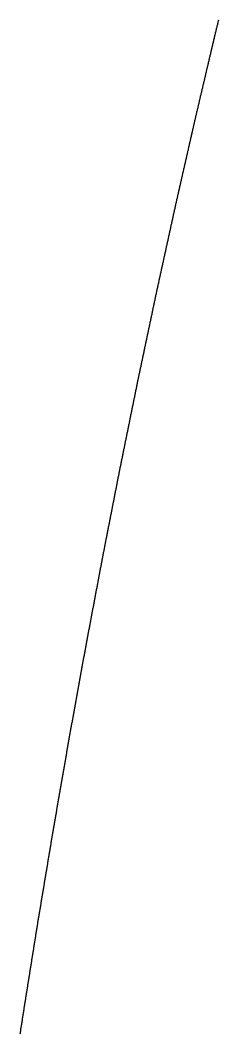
# Model space of a CAD drawing. Extents: x 1 to 322, y 1 to 270.
# Drawn here: x 25.38 to 29.52, y 43.45 to 64.6 of the extents above; entities that cross this region are included whole.
import ezdxf

# ---------------------------------------------------------------- set-up
doc = ezdxf.new("R2010")
doc.units = 0
doc.layers.get('0').update_dxf_attribs({"linetype": 'CONTINUOUS'})

msp = doc.modelspace()

# ---------------------------------------------------------------- linework, layer by layer
msp.add_polyline3d([(25.3755, 43.4458, 0), (25.3786, 43.466, 0), (25.3817, 43.4863, 0), (25.3848, 43.5065, 0), (25.3879, 43.5268, 0), (25.391, 43.5471, 0), (25.3941, 43.5673, 0), (25.3972, 43.5876, 0), (25.4003, 43.6078, 0), (25.4034, 43.6281, 0), (25.4066, 43.6484, 0), (25.4097, 43.6686, 0), (25.4128, 43.6889, 0), (25.4159, 43.7092, 0), (25.419, 43.7294, 0), (25.4221, 43.7497, 0), (25.4252, 43.7699, 0), (25.4283, 43.7902, 0), (25.4314, 43.8105, 0), (25.4345, 43.8307, 0), (25.4377, 43.8508, 0), (25.4409, 43.8709, 0), (25.4441, 43.8909, 0), (25.4473, 43.911, 0), (25.4506, 43.9311, 0), (25.4538, 43.9511, 0), (25.457, 43.9712, 0), (25.4602, 43.9913, 0), (25.4634, 44.0113, 0), (25.4666, 44.0314, 0), (25.4698, 44.0515, 0), (25.473, 44.0715, 0), (25.4763, 44.0916, 0), (25.4795, 44.1117, 0), (25.4827, 44.1317, 0), (25.4859, 44.1518, 0), (25.4891, 44.1719, 0), (25.4923, 44.1919, 0), (25.4955, 44.212, 0), (25.4987, 44.2321, 0), (25.502, 44.2522, 0), (25.5052, 44.2722, 0), (25.5084, 44.2923, 0), (25.5116, 44.3124, 0), (25.5148, 44.3324, 0), (25.518, 44.3525, 0), (25.5212, 44.3726, 0), (25.5244, 44.3926, 0), (25.5276, 44.4127, 0), (25.5309, 44.4328, 0), (25.5341, 44.4528, 0), (25.5373, 44.4729, 0), (25.5405, 44.493, 0), (25.5437, 44.513, 0), (25.5469, 44.5331, 0), (25.5501, 44.5532, 0), (25.5533, 44.5732, 0), (25.5566, 44.5933, 0), (25.5598, 44.6134, 0), (25.563, 44.6335, 0), (25.5662, 44.6535, 0), (25.5694, 44.6736, 0), (25.5726, 44.6937, 0), (25.5758, 44.7137, 0), (25.579, 44.7338, 0), (25.5822, 44.7539, 0), (25.5855, 44.7739, 0), (25.5887, 44.794, 0), (25.5919, 44.8141, 0), (25.5951, 44.8341, 0), (25.5983, 44.8542, 0), (25.6015, 44.8743, 0), (25.6047, 44.8943, 0), (25.6079, 44.9144, 0), (25.6112, 44.9345, 0), (25.6144, 44.9545, 0), (25.6176, 44.9746, 0), (25.6208, 44.9947, 0), (25.624, 45.0147, 0), (25.6272, 45.0348, 0), (25.6304, 45.0549, 0), (25.6336, 45.075, 0), (25.6368, 45.095, 0), (25.6401, 45.1151, 0), (25.6433, 45.1352, 0), (25.6465, 45.1552, 0), (25.6497, 45.1753, 0), (25.6529, 45.1954, 0), (25.6561, 45.2154, 0), (25.6593, 45.2355, 0), (25.6625, 45.2556, 0), (25.6658, 45.2756, 0), (25.669, 45.2957, 0), (25.6722, 45.3158, 0), (25.6754, 45.3358, 0), (25.6786, 45.3559, 0), (25.6818, 45.376, 0), (25.685, 45.396, 0), (25.6882, 45.4161, 0), (25.6915, 45.4362, 0), (25.6947, 45.4563, 0), (25.6979, 45.4763, 0), (25.7011, 45.4964, 0), (25.7043, 45.5165, 0), (25.7075, 45.5365, 0), (25.7107, 45.5566, 0), (25.7139, 45.5767, 0), (25.7171, 45.5967, 0), (25.7204, 45.6168, 0), (25.7236, 45.6369, 0), (25.7268, 45.6569, 0), (25.73, 45.677, 0), (25.7332, 45.6971, 0), (25.7364, 45.7171, 0), (25.7396, 45.7372, 0), (25.7428, 45.7573, 0), (25.7461, 45.7773, 0), (25.7494, 45.7973, 0), (25.7527, 45.8171, 0), (25.756, 45.837, 0), (25.7593, 45.8569, 0), (25.7626, 45.8768, 0), (25.7659, 45.8966, 0), (25.7693, 45.9165, 0), (25.7726, 45.9364, 0), (25.7759, 45.9563, 0), (25.7792, 45.9761, 0), (25.7825, 45.996, 0), (25.7859, 46.0159, 0), (25.7892, 46.0358, 0), (25.7925, 46.0556, 0), (25.7958, 46.0755, 0), (25.7991, 46.0954, 0), (25.8024, 46.1153, 0), (25.8058, 46.1351, 0), (25.8091, 46.155, 0), (25.8124, 46.1749, 0), (25.8157, 46.1948, 0), (25.819, 46.2146, 0), (25.8224, 46.2345, 0), (25.8257, 46.2544, 0), (25.829, 46.2743, 0), (25.8323, 46.2941, 0), (25.8356, 46.314, 0), (25.8389, 46.3339, 0), (25.8423, 46.3538, 0), (25.8456, 46.3736, 0), (25.8489, 46.3935, 0), (25.8522, 46.4134, 0), (25.8555, 46.4333, 0), (25.8589, 46.4531, 0), (25.8622, 46.473, 0), (25.8655, 46.4929, 0), (25.8688, 46.5128, 0), (25.8721, 46.5326, 0), (25.8755, 46.5525, 0), (25.8788, 46.5724, 0), (25.8821, 46.5923, 0), (25.8854, 46.6121, 0), (25.8887, 46.632, 0), (25.892, 46.6519, 0), (25.8954, 46.6718, 0), (25.8987, 46.6916, 0), (25.902, 46.7115, 0), (25.9053, 46.7314, 0), (25.9086, 46.7513, 0), (25.912, 46.7711, 0), (25.9153, 46.791, 0), (25.9186, 46.8109, 0), (25.9219, 46.8308, 0), (25.9252, 46.8506, 0), (25.9285, 46.8705, 0), (25.9319, 46.8904, 0), (25.9352, 46.9103, 0), (25.9385, 46.9301, 0), (25.9418, 46.95, 0), (25.9451, 46.9699, 0), (25.9485, 46.9898, 0), (25.9518, 47.0096, 0), (25.9551, 47.0295, 0), (25.9584, 47.0494, 0), (25.9617, 47.0693, 0), (25.965, 47.0891, 0), (25.9684, 47.109, 0), (25.9717, 47.1289, 0), (25.975, 47.1488, 0), (25.9783, 47.1686, 0), (25.9816, 47.1885, 0), (25.985, 47.2084, 0), (25.9883, 47.2283, 0), (25.9916, 47.2481, 0), (25.9949, 47.268, 0), (25.9982, 47.2879, 0), (26.0016, 47.3078, 0), (26.0049, 47.3276, 0), (26.0082, 47.3475, 0), (26.0115, 47.3674, 0), (26.0148, 47.3873, 0), (26.0181, 47.4071, 0), (26.0215, 47.427, 0), (26.0248, 47.4469, 0), (26.0281, 47.4668, 0), (26.0314, 47.4866, 0), (26.0347, 47.5065, 0), (26.0381, 47.5264, 0), (26.0414, 47.5463, 0), (26.0447, 47.5661, 0), (26.048, 47.586, 0), (26.0513, 47.6059, 0), (26.0546, 47.6258, 0), (26.058, 47.6456, 0), (26.0613, 47.6655, 0), (26.0646, 47.6854, 0), (26.0679, 47.7053, 0), (26.0713, 47.725, 0), (26.0747, 47.7447, 0), (26.0782, 47.7644, 0), (26.0816, 47.7841, 0), (26.085, 47.8038, 0), (26.0884, 47.8234, 0), (26.0919, 47.8431, 0), (26.0953, 47.8628, 0), (26.0987, 47.8825, 0), (26.1021, 47.9022, 0), (26.1056, 47.9218, 0), (26.109, 47.9415, 0), (26.1124, 47.9612, 0), (26.1158, 47.9809, 0), (26.1193, 48.0006, 0), (26.1227, 48.0203, 0), (26.1261, 48.0399, 0), (26.1295, 48.0596, 0), (26.133, 48.0793, 0), (26.1364, 48.099, 0), (26.1398, 48.1187, 0), (26.1432, 48.1383, 0), (26.1467, 48.158, 0), (26.1501, 48.1777, 0), (26.1535, 48.1974, 0), (26.1569, 48.2171, 0), (26.1603, 48.2368, 0), (26.1638, 48.2564, 0), (26.1672, 48.2761, 0), (26.1706, 48.2958, 0), (26.174, 48.3155, 0), (26.1775, 48.3352, 0), (26.1809, 48.3548, 0), (26.1843, 48.3745, 0), (26.1877, 48.3942, 0), (26.1912, 48.4139, 0), (26.1946, 48.4336, 0), (26.198, 48.4533, 0), (26.2014, 48.4729, 0), (26.2049, 48.4926, 0), (26.2083, 48.5123, 0), (26.2117, 48.532, 0), (26.2151, 48.5517, 0), (26.2186, 48.5713, 0), (26.222, 48.591, 0), (26.2254, 48.6107, 0), (26.2288, 48.6304, 0), (26.2323, 48.6501, 0), (26.2357, 48.6698, 0), (26.2391, 48.6894, 0), (26.2425, 48.7091, 0), (26.246, 48.7288, 0), (26.2494, 48.7485, 0), (26.2528, 48.7682, 0), (26.2562, 48.7878, 0), (26.2597, 48.8075, 0), (26.2631, 48.8272, 0), (26.2665, 48.8469, 0), (26.2699, 48.8666, 0), (26.2734, 48.8863, 0), (26.2768, 48.9059, 0), (26.2802, 48.9256, 0), (26.2836, 48.9453, 0), (26.2871, 48.965, 0), (26.2905, 48.9847, 0), (26.2939, 49.0043, 0), (26.2973, 49.024, 0), (26.3008, 49.0437, 0), (26.3042, 49.0634, 0), (26.3076, 49.0831, 0), (26.311, 49.1028, 0), (26.3145, 49.1224, 0), (26.3179, 49.1421, 0), (26.3213, 49.1618, 0), (26.3247, 49.1815, 0), (26.3282, 49.2012, 0), (26.3316, 49.2208, 0), (26.335, 49.2405, 0), (26.3384, 49.2602, 0), (26.3419, 49.2799, 0), (26.3453, 49.2996, 0), (26.3487, 49.3193, 0), (26.3521, 49.3389, 0), (26.3556, 49.3586, 0), (26.359, 49.3783, 0), (26.3624, 49.398, 0), (26.3658, 49.4177, 0), (26.3693, 49.4373, 0), (26.3727, 49.457, 0), (26.3761, 49.4767, 0), (26.3795, 49.4964, 0), (26.383, 49.5161, 0), (26.3864, 49.5358, 0), (26.3898, 49.5554, 0), (26.3932, 49.5751, 0), (26.3967, 49.5948, 0), (26.4001, 49.6145, 0), (26.4036, 49.6341, 0), (26.4071, 49.6536, 0), (26.4106, 49.6731, 0), (26.4141, 49.6926, 0), (26.4177, 49.712, 0), (26.4212, 49.7315, 0), (26.4247, 49.751, 0), (26.4283, 49.7705, 0), (26.4318, 49.79, 0), (26.4353, 49.8095, 0), (26.4389, 49.829, 0), (26.4424, 49.8485, 0), (26.4459, 49.8679, 0), (26.4495, 49.8874, 0), (26.453, 49.9069, 0), (26.4565, 49.9264, 0), (26.4601, 49.9459, 0), (26.4636, 49.9654, 0), (26.4671, 49.9849, 0), (26.4706, 50.0044, 0), (26.4742, 50.0239, 0), (26.4777, 50.0433, 0), (26.4812, 50.0628, 0), (26.4848, 50.0823, 0), (26.4883, 50.1018, 0), (26.4918, 50.1213, 0), (26.4954, 50.1408, 0), (26.4989, 50.1603, 0), (26.5024, 50.1798, 0), (26.506, 50.1993, 0), (26.5095, 50.2187, 0), (26.513, 50.2382, 0), (26.5166, 50.2577, 0), (26.5201, 50.2772, 0), (26.5236, 50.2967, 0), (26.5271, 50.3162, 0), (26.5307, 50.3357, 0), (26.5342, 50.3552, 0), (26.5377, 50.3746, 0), (26.5413, 50.3941, 0), (26.5448, 50.4136, 0), (26.5483, 50.4331, 0), (26.5519, 50.4526, 0), (26.5554, 50.4721, 0), (26.5589, 50.4916, 0), (26.5625, 50.5111, 0), (26.566, 50.5306, 0), (26.5695, 50.55, 0), (26.573, 50.5695, 0), (26.5766, 50.589, 0), (26.5801, 50.6085, 0), (26.5836, 50.628, 0), (26.5872, 50.6475, 0), (26.5907, 50.667, 0), (26.5942, 50.6865, 0), (26.5978, 50.706, 0), (26.6013, 50.7254, 0), (26.6048, 50.7449, 0), (26.6084, 50.7644, 0), (26.6119, 50.7839, 0), (26.6154, 50.8034, 0), (26.619, 50.8229, 0), (26.6225, 50.8424, 0), (26.626, 50.8619, 0), (26.6295, 50.8813, 0), (26.6331, 50.9008, 0), (26.6366, 50.9203, 0), (26.6401, 50.9398, 0), (26.6437, 50.9593, 0), (26.6472, 50.9788, 0), (26.6507, 50.9983, 0), (26.6543, 51.0178, 0), (26.6578, 51.0373, 0), (26.6613, 51.0567, 0), (26.6649, 51.0762, 0), (26.6684, 51.0957, 0), (26.6719, 51.1152, 0), (26.6754, 51.1347, 0), (26.679, 51.1542, 0), (26.6825, 51.1737, 0), (26.686, 51.1932, 0), (26.6896, 51.2127, 0), (26.6931, 51.2321, 0), (26.6966, 51.2516, 0), (26.7002, 51.2711, 0), (26.7037, 51.2906, 0), (26.7072, 51.3101, 0), (26.7108, 51.3296, 0), (26.7143, 51.3491, 0), (26.7178, 51.3686, 0), (26.7214, 51.388, 0), (26.7249, 51.4075, 0), (26.7284, 51.427, 0), (26.7319, 51.4465, 0), (26.7355, 51.466, 0), (26.739, 51.4855, 0), (26.7425, 51.505, 0), (26.7461, 51.5244, 0), (26.7497, 51.5437, 0), (26.7534, 51.563, 0), (26.757, 51.5823, 0), (26.7606, 51.6016, 0), (26.7643, 51.6209, 0), (26.7679, 51.6402, 0), (26.7716, 51.6595, 0), (26.7752, 51.6788, 0), (26.7788, 51.6981, 0), (26.7825, 51.7174, 0), (26.7861, 51.7367, 0), (26.7897, 51.756, 0), (26.7934, 51.7753, 0), (26.797, 51.7946, 0), (26.8007, 51.8139, 0), (26.8043, 51.8332, 0), (26.8079, 51.8524, 0), (26.8116, 51.8717, 0), (26.8152, 51.891, 0), (26.8188, 51.9103, 0), (26.8225, 51.9296, 0), (26.8261, 51.9489, 0), (26.8297, 51.9682, 0), (26.8334, 51.9875, 0), (26.837, 52.0068, 0), (26.8407, 52.0261, 0), (26.8443, 52.0454, 0), (26.8479, 52.0647, 0), (26.8516, 52.084, 0), (26.8552, 52.1033, 0), (26.8588, 52.1226, 0), (26.8625, 52.1419, 0), (26.8661, 52.1612, 0), (26.8698, 52.1805, 0), (26.8734, 52.1998, 0), (26.877, 52.2191, 0), (26.8807, 52.2383, 0), (26.8843, 52.2576, 0), (26.8879, 52.2769, 0), (26.8916, 52.2962, 0), (26.8952, 52.3155, 0), (26.8989, 52.3348, 0), (26.9025, 52.3541, 0), (26.9061, 52.3734, 0), (26.9098, 52.3927, 0), (26.9134, 52.412, 0), (26.917, 52.4313, 0), (26.9207, 52.4506, 0), (26.9243, 52.4699, 0), (26.928, 52.4892, 0), (26.9316, 52.5085, 0), (26.9352, 52.5278, 0), (26.9389, 52.5471, 0), (26.9425, 52.5664, 0), (26.9461, 52.5857, 0), (26.9498, 52.605, 0), (26.9534, 52.6242, 0), (26.957, 52.6435, 0), (26.9607, 52.6628, 0), (26.9643, 52.6821, 0), (26.968, 52.7014, 0), (26.9716, 52.7207, 0), (26.9752, 52.74, 0), (26.9789, 52.7593, 0), (26.9825, 52.7786, 0), (26.9861, 52.7979, 0), (26.9898, 52.8172, 0), (26.9934, 52.8365, 0), (26.9971, 52.8558, 0), (27.0007, 52.8751, 0), (27.0043, 52.8944, 0), (27.008, 52.9137, 0), (27.0116, 52.933, 0), (27.0152, 52.9523, 0), (27.0189, 52.9716, 0), (27.0225, 52.9909, 0), (27.0262, 53.0102, 0), (27.0298, 53.0294, 0), (27.0334, 53.0487, 0), (27.0371, 53.068, 0), (27.0407, 53.0873, 0), (27.0443, 53.1066, 0), (27.048, 53.1259, 0), (27.0516, 53.1452, 0), (27.0553, 53.1645, 0), (27.0589, 53.1838, 0), (27.0625, 53.2031, 0), (27.0662, 53.2224, 0), (27.0698, 53.2417, 0), (27.0734, 53.261, 0), (27.0771, 53.2803, 0), (27.0807, 53.2996, 0), (27.0843, 53.3189, 0), (27.088, 53.3382, 0), (27.0916, 53.3575, 0), (27.0953, 53.3768, 0), (27.0989, 53.3961, 0), (27.1026, 53.4152, 0), (27.1064, 53.4343, 0), (27.1101, 53.4534, 0), (27.1139, 53.4725, 0), (27.1176, 53.4916, 0), (27.1214, 53.5107, 0), (27.1251, 53.5298, 0), (27.1288, 53.5489, 0), (27.1326, 53.568, 0), (27.1363, 53.5871, 0), (27.1401, 53.6062, 0), (27.1438, 53.6253, 0), (27.1476, 53.6444, 0), (27.1513, 53.6635, 0), (27.155, 53.6826, 0), (27.1588, 53.7017, 0), (27.1625, 53.7208, 0), (27.1663, 53.7399, 0), (27.17, 53.759, 0), (27.1738, 53.7781, 0), (27.1775, 53.7972, 0), (27.1812, 53.8163, 0), (27.185, 53.8354, 0), (27.1887, 53.8545, 0), (27.1925, 53.8736, 0), (27.1962, 53.8927, 0), (27.2, 53.9118, 0), (27.2037, 53.9309, 0), (27.2074, 53.95, 0), (27.2112, 53.9691, 0), (27.2149, 53.9882, 0), (27.2187, 54.0073, 0), (27.2224, 54.0264, 0), (27.2262, 54.0455, 0), (27.2299, 54.0646, 0), (27.2336, 54.0837, 0), (27.2374, 54.1028, 0), (27.2411, 54.1219, 0), (27.2449, 54.141, 0), (27.2486, 54.1601, 0), (27.2524, 54.1792, 0), (27.2561, 54.1983, 0), (27.2599, 54.2174, 0), (27.2636, 54.2365, 0), (27.2673, 54.2556, 0), (27.2711, 54.2747, 0), (27.2748, 54.2938, 0), (27.2786, 54.3129, 0), (27.2823, 54.332, 0), (27.2861, 54.3511, 0), (27.2898, 54.3702, 0), (27.2935, 54.3893, 0), (27.2973, 54.4084, 0), (27.301, 54.4275, 0), (27.3048, 54.4466, 0), (27.3085, 54.4657, 0), (27.3123, 54.4848, 0), (27.316, 54.5039, 0), (27.3197, 54.523, 0), (27.3235, 54.5421, 0), (27.3272, 54.5612, 0), (27.331, 54.5803, 0), (27.3347, 54.5995, 0), (27.3385, 54.6186, 0), (27.3422, 54.6377, 0), (27.3459, 54.6568, 0), (27.3497, 54.6759, 0), (27.3534, 54.695, 0), (27.3572, 54.7141, 0), (27.3609, 54.7332, 0), (27.3647, 54.7523, 0), (27.3684, 54.7714, 0), (27.3721, 54.7905, 0), (27.3759, 54.8096, 0), (27.3796, 54.8287, 0), (27.3834, 54.8478, 0), (27.3871, 54.8669, 0), (27.3909, 54.886, 0), (27.3946, 54.9051, 0), (27.3983, 54.9242, 0), (27.4021, 54.9433, 0), (27.4058, 54.9624, 0), (27.4096, 54.9815, 0), (27.4133, 55.0006, 0), (27.4171, 55.0197, 0), (27.4208, 55.0388, 0), (27.4245, 55.0579, 0), (27.4283, 55.077, 0), (27.432, 55.0961, 0), (27.4358, 55.1152, 0), (27.4395, 55.1343, 0), (27.4433, 55.1534, 0), (27.447, 55.1725, 0), (27.4507, 55.1916, 0), (27.4545, 55.2107, 0), (27.4582, 55.2298, 0), (27.462, 55.2489, 0), (27.4658, 55.2678, 0), (27.4697, 55.2868, 0), (27.4735, 55.3057, 0), (27.4774, 55.3246, 0), (27.4812, 55.3435, 0), (27.485, 55.3624, 0), (27.4889, 55.3813, 0), (27.4927, 55.4002, 0), (27.4966, 55.4191, 0), (27.5004, 55.438, 0), (27.5043, 55.4569, 0), (27.5081, 55.4758, 0), (27.512, 55.4947, 0), (27.5158, 55.5137, 0), (27.5197, 55.5326, 0), (27.5235, 55.5515, 0), (27.5274, 55.5704, 0), (27.5312, 55.5893, 0), (27.5351, 55.6082, 0), (27.5389, 55.6271, 0), (27.5428, 55.646, 0), (27.5466, 55.6649, 0), (27.5505, 55.6838, 0), (27.5543, 55.7027, 0), (27.5582, 55.7216, 0), (27.562, 55.7405, 0), (27.5659, 55.7595, 0), (27.5697, 55.7784, 0), (27.5736, 55.7973, 0), (27.5774, 55.8162, 0), (27.5813, 55.8351, 0), (27.5851, 55.854, 0), (27.589, 55.8729, 0), (27.5928, 55.8918, 0), (27.5967, 55.9107, 0), (27.6005, 55.9296, 0), (27.6044, 55.9485, 0), (27.6082, 55.9674, 0), (27.6121, 55.9864, 0), (27.6159, 56.0053, 0), (27.6198, 56.0242, 0), (27.6236, 56.0431, 0), (27.6275, 56.062, 0), (27.6313, 56.0809, 0), (27.6352, 56.0998, 0), (27.639, 56.1187, 0), (27.6429, 56.1376, 0), (27.6467, 56.1565, 0), (27.6505, 56.1754, 0), (27.6544, 56.1943, 0), (27.6582, 56.2132, 0), (27.6621, 56.2322, 0), (27.6659, 56.2511, 0), (27.6698, 56.27, 0), (27.6736, 56.2889, 0), (27.6775, 56.3078, 0), (27.6813, 56.3267, 0), (27.6852, 56.3456, 0), (27.689, 56.3645, 0), (27.6929, 56.3834, 0), (27.6967, 56.4023, 0), (27.7006, 56.4212, 0), (27.7044, 56.4401, 0), (27.7083, 56.4591, 0), (27.7121, 56.478, 0), (27.716, 56.4969, 0), (27.7198, 56.5158, 0), (27.7237, 56.5347, 0), (27.7275, 56.5536, 0), (27.7314, 56.5725, 0), (27.7352, 56.5914, 0), (27.7391, 56.6103, 0), (27.7429, 56.6292, 0), (27.7468, 56.6481, 0), (27.7506, 56.667, 0), (27.7545, 56.6859, 0), (27.7583, 56.7049, 0), (27.7622, 56.7238, 0), (27.766, 56.7427, 0), (27.7699, 56.7616, 0), (27.7737, 56.7805, 0), (27.7776, 56.7994, 0), (27.7814, 56.8183, 0), (27.7853, 56.8372, 0), (27.7891, 56.8561, 0), (27.793, 56.875, 0), (27.7968, 56.8939, 0), (27.8007, 56.9128, 0), (27.8045, 56.9318, 0), (27.8083, 56.9507, 0), (27.8122, 56.9696, 0), (27.816, 56.9885, 0), (27.8199, 57.0074, 0), (27.8237, 57.0263, 0), (27.8276, 57.0452, 0), (27.8314, 57.0641, 0), (27.8353, 57.083, 0), (27.8392, 57.1018, 0), (27.8432, 57.1205, 0), (27.8471, 57.1392, 0), (27.8511, 57.158, 0), (27.855, 57.1767, 0), (27.859, 57.1954, 0), (27.8629, 57.2141, 0), (27.8669, 57.2328, 0), (27.8708, 57.2515, 0), (27.8748, 57.2702, 0), (27.8787, 57.289, 0), (27.8827, 57.3077, 0), (27.8867, 57.3264, 0), (27.8906, 57.3451, 0), (27.8946, 57.3638, 0), (27.8985, 57.3825, 0), (27.9025, 57.4012, 0), (27.9064, 57.42, 0), (27.9104, 57.4387, 0), (27.9143, 57.4574, 0), (27.9183, 57.4761, 0), (27.9222, 57.4948, 0), (27.9262, 57.5135, 0), (27.9302, 57.5322, 0), (27.9341, 57.551, 0), (27.9381, 57.5697, 0), (27.942, 57.5884, 0), (27.946, 57.6071, 0), (27.9499, 57.6258, 0), (27.9539, 57.6445, 0), (27.9578, 57.6632, 0), (27.9618, 57.682, 0), (27.9657, 57.7007, 0), (27.9697, 57.7194, 0), (27.9737, 57.7381, 0), (27.9776, 57.7568, 0), (27.9816, 57.7755, 0), (27.9855, 57.7942, 0), (27.9895, 57.813, 0), (27.9934, 57.8317, 0), (27.9974, 57.8504, 0), (28.0013, 57.8691, 0), (28.0053, 57.8878, 0), (28.0092, 57.9065, 0), (28.0132, 57.9252, 0), (28.0172, 57.944, 0), (28.0211, 57.9627, 0), (28.0251, 57.9814, 0), (28.029, 58.0001, 0), (28.033, 58.0188, 0), (28.0369, 58.0375, 0), (28.0409, 58.0562, 0), (28.0448, 58.075, 0), (28.0488, 58.0937, 0), (28.0527, 58.1124, 0), (28.0567, 58.1311, 0), (28.0606, 58.1498, 0), (28.0646, 58.1685, 0), (28.0686, 58.1872, 0), (28.0725, 58.206, 0), (28.0765, 58.2247, 0), (28.0804, 58.2434, 0), (28.0844, 58.2621, 0), (28.0883, 58.2808, 0), (28.0923, 58.2995, 0), (28.0962, 58.3182, 0), (28.1002, 58.337, 0), (28.1041, 58.3557, 0), (28.1081, 58.3744, 0), (28.1121, 58.3931, 0), (28.116, 58.4118, 0), (28.12, 58.4305, 0), (28.1239, 58.4492, 0), (28.1279, 58.468, 0), (28.1318, 58.4867, 0), (28.1358, 58.5054, 0), (28.1397, 58.5241, 0), (28.1437, 58.5428, 0), (28.1476, 58.5615, 0), (28.1516, 58.5802, 0), (28.1556, 58.599, 0), (28.1595, 58.6177, 0), (28.1635, 58.6364, 0), (28.1674, 58.6551, 0), (28.1714, 58.6738, 0), (28.1753, 58.6925, 0), (28.1793, 58.7112, 0), (28.1832, 58.73, 0), (28.1872, 58.7487, 0), (28.1911, 58.7674, 0), (28.1951, 58.7861, 0), (28.1991, 58.8048, 0), (28.203, 58.8235, 0), (28.207, 58.8422, 0), (28.2109, 58.861, 0), (28.2149, 58.8797, 0), (28.2188, 58.8984, 0), (28.2228, 58.917, 0), (28.2269, 58.9355, 0), (28.2309, 58.9541, 0), (28.235, 58.9726, 0), (28.2391, 58.9911, 0), (28.2431, 59.0096, 0), (28.2472, 59.0281, 0), (28.2512, 59.0467, 0), (28.2553, 59.0652, 0), (28.2594, 59.0837, 0), (28.2634, 59.1022, 0), (28.2675, 59.1207, 0), (28.2715, 59.1393, 0), (28.2756, 59.1578, 0), (28.2797, 59.1763, 0), (28.2837, 59.1948, 0), (28.2878, 59.2134, 0), (28.2918, 59.2319, 0), (28.2959, 59.2504, 0), (28.3, 59.2689, 0), (28.304, 59.2874, 0), (28.3081, 59.306, 0), (28.3121, 59.3245, 0), (28.3162, 59.343, 0), (28.3203, 59.3615, 0), (28.3243, 59.38, 0), (28.3284, 59.3986, 0), (28.3324, 59.4171, 0), (28.3365, 59.4356, 0), (28.3406, 59.4541, 0), (28.3446, 59.4726, 0), (28.3487, 59.4912, 0), (28.3527, 59.5097, 0), (28.3568, 59.5282, 0), (28.3609, 59.5467, 0), (28.3649, 59.5652, 0), (28.369, 59.5838, 0), (28.373, 59.6023, 0), (28.3771, 59.6208, 0), (28.3811, 59.6393, 0), (28.3852, 59.6578, 0), (28.3893, 59.6764, 0), (28.3933, 59.6949, 0), (28.3974, 59.7134, 0), (28.4014, 59.7319, 0), (28.4055, 59.7504, 0), (28.4096, 59.769, 0), (28.4136, 59.7875, 0), (28.4177, 59.806, 0), (28.4217, 59.8245, 0), (28.4258, 59.8431, 0), (28.4299, 59.8616, 0), (28.4339, 59.8801, 0), (28.438, 59.8986, 0), (28.442, 59.9171, 0), (28.4461, 59.9357, 0), (28.4502, 59.9542, 0), (28.4542, 59.9727, 0), (28.4583, 59.9912, 0), (28.4623, 60.0097, 0), (28.4664, 60.0283, 0), (28.4705, 60.0468, 0), (28.4745, 60.0653, 0), (28.4786, 60.0838, 0), (28.4826, 60.1023, 0), (28.4867, 60.1209, 0), (28.4908, 60.1394, 0), (28.4948, 60.1579, 0), (28.4989, 60.1764, 0), (28.5029, 60.1949, 0), (28.507, 60.2135, 0), (28.5111, 60.232, 0), (28.5151, 60.2505, 0), (28.5192, 60.269, 0), (28.5232, 60.2875, 0), (28.5273, 60.3061, 0), (28.5314, 60.3246, 0), (28.5354, 60.3431, 0), (28.5395, 60.3616, 0), (28.5435, 60.3801, 0), (28.5476, 60.3987, 0), (28.5517, 60.4172, 0), (28.5557, 60.4357, 0), (28.5598, 60.4542, 0), (28.5638, 60.4728, 0), (28.5679, 60.4913, 0), (28.572, 60.5098, 0), (28.576, 60.5283, 0), (28.5801, 60.5468, 0), (28.5841, 60.5654, 0), (28.5882, 60.5839, 0), (28.5923, 60.6024, 0), (28.5963, 60.6209, 0), (28.6004, 60.6394, 0), (28.6044, 60.658, 0), (28.6085, 60.6765, 0), (28.6126, 60.695, 0), (28.6166, 60.7135, 0), (28.6208, 60.7318, 0), (28.625, 60.7501, 0), (28.6291, 60.7685, 0), (28.6333, 60.7868, 0), (28.6375, 60.8051, 0), (28.6416, 60.8234, 0), (28.6458, 60.8418, 0), (28.65, 60.8601, 0), (28.6541, 60.8784, 0), (28.6583, 60.8967, 0), (28.6624, 60.9151, 0), (28.6666, 60.9334, 0), (28.6708, 60.9517, 0), (28.6749, 60.9701, 0), (28.6791, 60.9884, 0), (28.6833, 61.0067, 0), (28.6874, 61.025, 0), (28.6916, 61.0434, 0), (28.6958, 61.0617, 0), (28.6999, 61.08, 0), (28.7041, 61.0983, 0), (28.7083, 61.1167, 0), (28.7124, 61.135, 0), (28.7166, 61.1533, 0), (28.7208, 61.1717, 0), (28.7249, 61.19, 0), (28.7291, 61.2083, 0), (28.7333, 61.2266, 0), (28.7374, 61.245, 0), (28.7416, 61.2633, 0), (28.7457, 61.2816, 0), (28.7499, 61.2999, 0), (28.7541, 61.3183, 0), (28.7582, 61.3366, 0), (28.7624, 61.3549, 0), (28.7666, 61.3732, 0), (28.7707, 61.3916, 0), (28.7749, 61.4099, 0), (28.7791, 61.4282, 0), (28.7832, 61.4466, 0), (28.7874, 61.4649, 0), (28.7916, 61.4832, 0), (28.7957, 61.5015, 0), (28.7999, 61.5199, 0), (28.8041, 61.5382, 0), (28.8082, 61.5565, 0), (28.8124, 61.5748, 0), (28.8165, 61.5932, 0), (28.8207, 61.6115, 0), (28.8249, 61.6298, 0), (28.829, 61.6481, 0), (28.8332, 61.6665, 0), (28.8374, 61.6848, 0), (28.8415, 61.7031, 0), (28.8457, 61.7215, 0), (28.8499, 61.7398, 0), (28.854, 61.7581, 0), (28.8582, 61.7764, 0), (28.8624, 61.7948, 0), (28.8665, 61.8131, 0), (28.8707, 61.8314, 0), (28.8749, 61.8497, 0), (28.879, 61.8681, 0), (28.8832, 61.8864, 0), (28.8874, 61.9047, 0), (28.8915, 61.9231, 0), (28.8957, 61.9414, 0), (28.8998, 61.9597, 0), (28.904, 61.978, 0), (28.9082, 61.9964, 0), (28.9123, 62.0147, 0), (28.9165, 62.033, 0), (28.9207, 62.0513, 0), (28.9248, 62.0697, 0), (28.929, 62.088, 0), (28.9332, 62.1063, 0), (28.9373, 62.1246, 0), (28.9415, 62.143, 0), (28.9457, 62.1613, 0), (28.9498, 62.1796, 0), (28.954, 62.198, 0), (28.9582, 62.2163, 0), (28.9623, 62.2346, 0), (28.9665, 62.2529, 0), (28.9707, 62.2713, 0), (28.9748, 62.2896, 0), (28.979, 62.3079, 0), (28.9831, 62.3262, 0), (28.9873, 62.3446, 0), (28.9915, 62.3629, 0), (28.9956, 62.3812, 0), (28.9998, 62.3995, 0), (29.004, 62.4179, 0), (29.0081, 62.4362, 0), (29.0123, 62.4545, 0), (29.0165, 62.4729, 0), (29.0206, 62.4912, 0), (29.0249, 62.5093, 0), (29.0292, 62.5274, 0), (29.0334, 62.5456, 0), (29.0377, 62.5637, 0), (29.042, 62.5818, 0), (29.0462, 62.6, 0), (29.0505, 62.6181, 0), (29.0548, 62.6362, 0), (29.0591, 62.6544, 0), (29.0633, 62.6725, 0), (29.0676, 62.6906, 0), (29.0719, 62.7088, 0), (29.0761, 62.7269, 0), (29.0804, 62.745, 0), (29.0847, 62.7632, 0), (29.0889, 62.7813, 0), (29.0932, 62.7994, 0), (29.0975, 62.8176, 0), (29.1018, 62.8357, 0), (29.106, 62.8538, 0), (29.1103, 62.872, 0), (29.1146, 62.8901, 0), (29.1188, 62.9082, 0), (29.1231, 62.9264, 0), (29.1274, 62.9445, 0), (29.1316, 62.9626, 0), (29.1359, 62.9808, 0), (29.1402, 62.9989, 0), (29.1445, 63.017, 0), (29.1487, 63.0352, 0), (29.153, 63.0533, 0), (29.1573, 63.0714, 0), (29.1615, 63.0896, 0), (29.1658, 63.1077, 0), (29.1701, 63.1258, 0), (29.1743, 63.144, 0), (29.1786, 63.1621, 0), (29.1829, 63.1802, 0), (29.1872, 63.1984, 0), (29.1914, 63.2165, 0), (29.1957, 63.2346, 0), (29.2, 63.2528, 0), (29.2042, 63.2709, 0), (29.2085, 63.289, 0), (29.2128, 63.3072, 0), (29.217, 63.3253, 0), (29.2213, 63.3434, 0), (29.2256, 63.3616, 0), (29.2299, 63.3797, 0), (29.2341, 63.3978, 0), (29.2384, 63.416, 0), (29.2427, 63.4341, 0), (29.2469, 63.4522, 0), (29.2512, 63.4704, 0), (29.2555, 63.4885, 0), (29.2597, 63.5066, 0), (29.264, 63.5248, 0), (29.2683, 63.5429, 0), (29.2726, 63.561, 0), (29.2768, 63.5792, 0), (29.2811, 63.5973, 0), (29.2854, 63.6154, 0), (29.2896, 63.6336, 0), (29.2939, 63.6517, 0), (29.2982, 63.6698, 0), (29.3024, 63.688, 0), (29.3067, 63.7061, 0), (29.311, 63.7242, 0), (29.3153, 63.7424, 0), (29.3195, 63.7605, 0), (29.3238, 63.7786, 0), (29.3281, 63.7968, 0), (29.3323, 63.8149, 0), (29.3366, 63.833, 0), (29.3409, 63.8512, 0), (29.3451, 63.8693, 0), (29.3494, 63.8874, 0), (29.3537, 63.9056, 0), (29.3579, 63.9237, 0), (29.3622, 63.9418, 0), (29.3665, 63.96, 0), (29.3708, 63.9781, 0), (29.375, 63.9962, 0), (29.3793, 64.0144, 0), (29.3836, 64.0325, 0), (29.3878, 64.0506, 0), (29.3921, 64.0688, 0), (29.3964, 64.0869, 0), (29.4006, 64.105, 0), (29.4049, 64.1231, 0), (29.4092, 64.1413, 0), (29.4135, 64.1594, 0), (29.4177, 64.1775, 0), (29.422, 64.1957, 0), (29.4263, 64.2138, 0), (29.4305, 64.2319, 0), (29.4348, 64.2501, 0), (29.4392, 64.2681, 0), (29.4435, 64.286, 0), (29.4479, 64.3039, 0), (29.4523, 64.3219, 0), (29.4567, 64.3398, 0), (29.461, 64.3578, 0), (29.4654, 64.3757, 0), (29.4698, 64.3936, 0), (29.4742, 64.4116, 0), (29.4785, 64.4295, 0), (29.4829, 64.4474, 0), (29.4873, 64.4654, 0), (29.4917, 64.4833, 0), (29.496, 64.5013, 0), (29.5004, 64.5192, 0), (29.5048, 64.5371, 0), (29.5092, 64.5551, 0), (29.5135, 64.573, 0), (29.5179, 64.591, 0), (29.5223, 64.6089, 0)])

doc.saveas('drawing.dxf')
